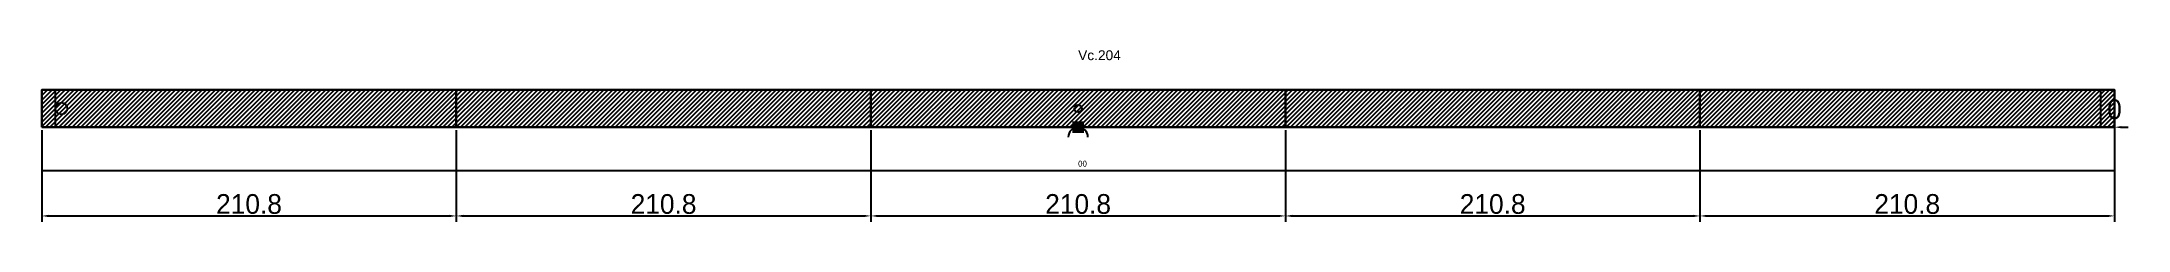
# Model space of a CAD drawing. Header units: metres. Extents: x 12796 to 13857, y 13111 to 13198.
import ezdxf

# ---------------------------------------------------------------- set-up
doc = ezdxf.new("R2010")
doc.units = ezdxf.units.M
for name, color, linetype in [('00 - FELIPE', 2, 'CONTINUOUS'), ('COTA', 241, 'CONTINUOUS'), ('Escoras', 2, 'CONTINUOUS'), ('Forcador', 251, 'CONTINUOUS'), ('Hachura', 251, 'CONTINUOUS'), ('NOMENCLATURA', 7, 'CONTINUOUS'), ('Painéis', 200, 'CONTINUOUS'), ('REAPROVEITAMENTO', 251, 'CONTINUOUS'), ('SARR_2.2x7', 40, 'CONTINUOUS')]:
    doc.layers.add(name, color=color, linetype=linetype)
doc.styles.add('STR_STANDARD', font='arial.ttf')
doc.dimstyles.new('EZ DXF', dxfattribs={"dimtxt": 10, "dimasz": 3.5, "dimexe": 3, "dimexo": 1.5, "dimgap": 1, "dimtad": 1, "dimdec": 1, "dimdsep": 46, "dimcen": 2.5, "dimazin": 3, "dimtfac": 1, "dimtmove": 0, "dimatfit": 3})

msp = doc.modelspace()

# ---------------------------------------------------------------- hatches: boundary and pattern name
at = {"layer": 'REAPROVEITAMENTO'}
h = msp.add_hatch(dxfattribs=at)
h.set_pattern_fill('ANSI31', scale=0.5)
h.paths.add_polyline_path([(12795.5914, 13158.9905), (13849.5914, 13158.9905), (13849.5914, 13177.9905), (12795.5914, 13177.9905)])
h = msp.add_hatch(dxfattribs=at)
h.set_pattern_fill('ANSI31', scale=0.5)
h.paths.add_polyline_path([(12795.5914, 13158.9905), (13849.5914, 13158.9905), (13849.5914, 13177.9905), (12795.5914, 13177.9905)])

# ---------------------------------------------------------------- linework, layer by layer
at = {"layer": '00 - FELIPE'}
msp.add_line((12795.5914, 13136.9905), (13849.5914, 13136.9905), dxfattribs=at)
msp.add_line((12795.5914, 13136.9905), (13849.5914, 13136.9905), dxfattribs=at)
at = {"layer": 'Escoras'}
msp.add_circle((13322.5914, 13168.4905), 1.9, dxfattribs=at)
msp.add_circle((13322.5914, 13168.4905), 1.9, dxfattribs=at)
at = {"layer": 'Forcador'}
msp.add_circle((12805.5914, 13168.4905), 3, dxfattribs=at)
msp.add_circle((12805.5914, 13168.4905), 3, dxfattribs=at)
at = {"layer": 'Hachura'}
msp.add_solid([(13319.5914, 13161.9905), (13325.5914, 13161.9905), (13319.5914, 13155.9905), (13325.5914, 13155.9905)], dxfattribs=at)
msp.add_solid([(13319.5914, 13161.9905), (13325.5914, 13161.9905), (13319.5914, 13155.9905), (13325.5914, 13155.9905)], dxfattribs=at)
at = {"layer": 'Painéis'}
for points in [[(12795.5914, 13158.9905), (12795.5914, 13177.9905)], [(12795.5914, 13177.9905), (13849.5914, 13177.9905)], [(12795.5914, 13158.9905), (12795.5914, 13177.9905)], [(12795.5914, 13177.9905), (13849.5914, 13177.9905)], [(13006.3914, 13158.9905), (13006.3914, 13177.9905)], [(13006.3914, 13158.9905), (13006.3914, 13177.9905)], [(13217.1914, 13158.9905), (13217.1914, 13177.9905)], [(13217.1914, 13158.9905), (13217.1914, 13177.9905)], [(13427.9914, 13158.9905), (13427.9914, 13177.9905)], [(13427.9914, 13158.9905), (13427.9914, 13177.9905)], [(13638.7914, 13158.9905), (13638.7914, 13177.9905)], [(13638.7914, 13158.9905), (13638.7914, 13177.9905)], [(13849.5914, 13158.9905), (13849.5914, 13177.9905)], [(13849.5914, 13158.9905), (13849.5914, 13177.9905)], [(12795.5914, 13158.9905), (13849.5914, 13158.9905)], [(12795.5914, 13158.9905), (13849.5914, 13158.9905)]]:
    msp.add_lwpolyline(points, close=True, dxfattribs=at)
msp.add_arc((13322.5914, 13153.9905), 5, 0, 180, dxfattribs=at)
msp.add_arc((13322.5914, 13153.9905), 5, 0, 180, dxfattribs=at)
at = {"layer": 'SARR_2.2x7'}
for p, q in [((12802.5914, 13158.9905), (12802.5914, 13177.9905)), ((12802.5914, 13158.9905), (12802.5914, 13177.9905)), ((13842.5914, 13158.9905), (13842.5914, 13177.9905)), ((13842.5914, 13158.9905), (13842.5914, 13177.9905))]:
    msp.add_line(p, q, dxfattribs=at)

# ---------------------------------------------------------------- texts
at = {"layer": '00 - FELIPE'}
msp.add_text('00', height=3, dxfattribs=at).set_placement((13322.5914, 13138.9905))
msp.add_text('00', height=3, dxfattribs=at).set_placement((13322.5914, 13138.9905))
at = {"layer": 'NOMENCLATURA', "style": 'STR_STANDARD'}
msp.add_text('Vc.204', height=5, dxfattribs=at).set_placement((13322.5914, 13192.9905))
msp.add_text('Vc.204', height=5, dxfattribs=at).set_placement((13322.5914, 13192.9905))

# ---------------------------------------------------------------- dimensions: what is measured, and where the dimension line sits
at = {"layer": 'COTA'}
for base, p1, p2 in [((13849.5914, 13158.9905), (13849.5914, 13158.9905), (13849.5914, 13177.9905)), ((13849.5914, 13158.9905), (13849.5914, 13158.9905), (13849.5914, 13177.9905)), ((12795.5914, 13113.9905), (12795.5914, 13158.9905), (13006.3914, 13158.9905)), ((12795.5914, 13113.9905), (12795.5914, 13158.9905), (13006.3914, 13158.9905)), ((13006.3914, 13113.9905), (13006.3914, 13158.9905), (13217.1914, 13158.9905)), ((13006.3914, 13113.9905), (13006.3914, 13158.9905), (13217.1914, 13158.9905)), ((13217.1914, 13113.9905), (13217.1914, 13158.9905), (13427.9914, 13158.9905)), ((13217.1914, 13113.9905), (13217.1914, 13158.9905), (13427.9914, 13158.9905)), ((13427.9914, 13113.9905), (13427.9914, 13158.9905), (13638.7914, 13158.9905)), ((13427.9914, 13113.9905), (13427.9914, 13158.9905), (13638.7914, 13158.9905)), ((13638.7914, 13113.9905), (13638.7914, 13158.9905), (13849.5914, 13158.9905)), ((13638.7914, 13113.9905), (13638.7914, 13158.9905), (13849.5914, 13158.9905))]:
    msp.add_linear_dim(base=base, p1=p1, p2=p2, dimstyle='EZ DXF', dxfattribs=at).render()

doc.saveas('drawing.dxf')
